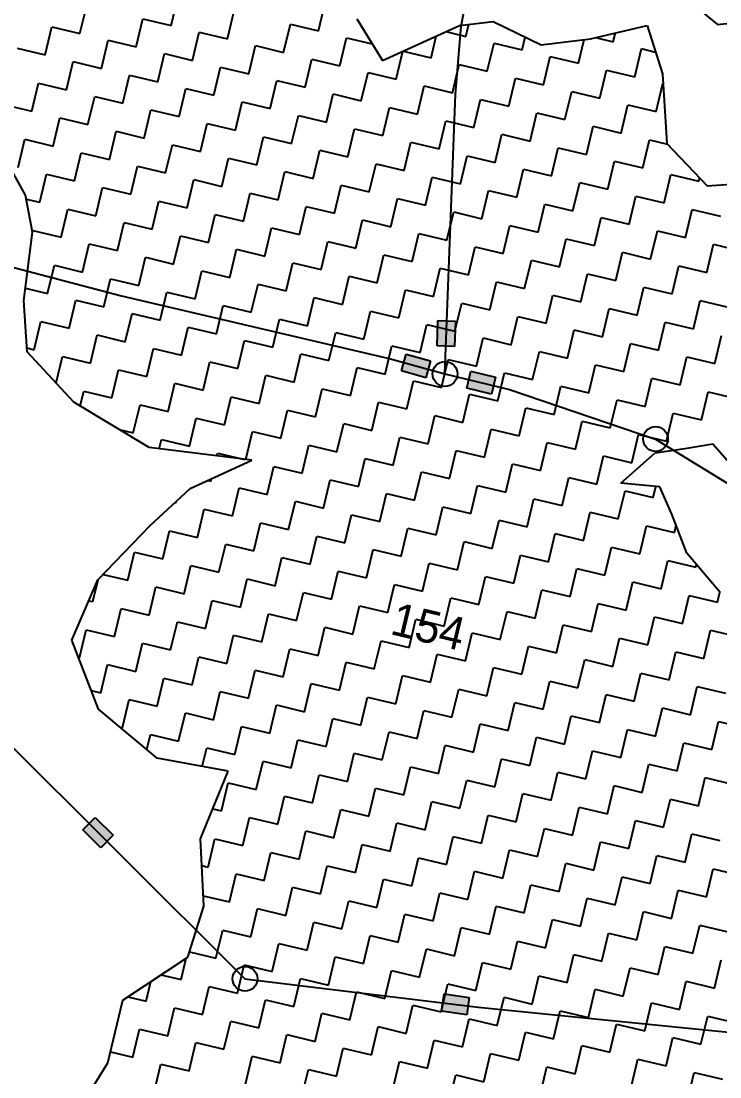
# Model space of a CAD drawing. Header units: metres. Extents: x 318142 to 321969, y 1858939 to 1863690.
# Drawn here: x 318807 to 319203, y 1860778 to 1861377 of the extents above; entities that cross this region are included whole.
import ezdxf

# ---------------------------------------------------------------- set-up
doc = ezdxf.new("R2010")
doc.units = ezdxf.units.M
for name, color, linetype in [('POLY_HATCH', 12, 'Continuous'), ('POLY_PARCEL', 6, 'Continuous'), ('TEXT_PARCEL', 7, 'Continuous')]:
    doc.layers.add(name, color=color, linetype=linetype)
doc.styles.add('TEXT_MAP', font='')
doc.styles.get('TEXT_MAP').set_extended_font_data('Kruti Dev 050')

msp = doc.modelspace()

# ---------------------------------------------------------------- hatches: boundary and pattern name
for points in [[(319042.96, 1861192.91), (319052.91, 1861192.59), (319053.37, 1861206.96), (319043.42, 1861207.28)], [(319036.59, 1861174.81), (319039.25, 1861184.4), (319025.4, 1861188.25), (319022.73, 1861178.66)], [(319062.11, 1861178.52), (319059.76, 1861168.85), (319073.74, 1861165.46), (319076.09, 1861175.13)], [(318852.28, 1860908.2), (318859.3, 1860915.25), (318849.1, 1860925.4), (318842.08, 1860918.35)], [(319046.99, 1860825.32), (319045.52, 1860815.48), (319059.75, 1860813.35), (319061.22, 1860823.19)]]:
    msp.add_hatch(color=256).paths.add_polyline_path(points)

# ---------------------------------------------------------------- linework, layer by layer
for p, q in [((319042.96, 1861192.91), (319043.42, 1861207.28)), ((319043.42, 1861207.28), (319053.37, 1861206.96)), ((319053.37, 1861206.96), (319052.91, 1861192.59)), ((319052.91, 1861192.59), (319042.96, 1861192.91)), ((319022.73, 1861178.66), (319025.4, 1861188.25)), ((319025.4, 1861188.25), (319039.25, 1861184.4)), ((319039.25, 1861184.4), (319036.59, 1861174.81)), ((319036.59, 1861174.81), (319022.73, 1861178.66)), ((319059.76, 1861168.85), (319062.11, 1861178.52)), ((319062.11, 1861178.52), (319076.09, 1861175.13)), ((319076.09, 1861175.13), (319073.74, 1861165.46)), ((319073.74, 1861165.46), (319059.76, 1861168.85)), ((318842.08, 1860918.35), (318849.1, 1860925.4)), ((318849.1, 1860925.4), (318859.3, 1860915.25)), ((318852.28, 1860908.2), (318842.08, 1860918.35)), ((318859.3, 1860915.25), (318852.28, 1860908.2)), ((319045.52, 1860815.48), (319046.99, 1860825.32)), ((319046.99, 1860825.32), (319061.22, 1860823.19)), ((319061.22, 1860823.19), (319059.75, 1860813.35)), ((319059.75, 1860813.35), (319045.52, 1860815.48))]:
    msp.add_line(p, q)
for centre in [(319047.43, 1861176.96), (319166.88, 1861140.02), (318933.98, 1860833.88)]:
    msp.add_circle(centre, 7.04)
at = {"layer": 'POLY_HATCH', "linetype": 'Continuous'}
for p, q in [((318892.09, 1861374.59), (318895.9, 1861390.55)), ((318840.4, 1861370.06), (318844.22, 1861386.02)), ((318975.7, 1861371.48), (318979.51, 1861387.44)), ((318872.32, 1861362.44), (318876.13, 1861378.4)), ((318876.13, 1861378.4), (318892.09, 1861374.59)), ((318924.01, 1861366.96), (318927.82, 1861382.92)), ((318820.63, 1861357.92), (318824.45, 1861373.88)), ((318824.45, 1861373.88), (318840.4, 1861370.06)), ((318955.93, 1861359.34), (318959.74, 1861375.3)), ((318959.74, 1861375.3), (318975.7, 1861371.48)), ((319059.3, 1861368.38), (319060.94, 1861375.25)), ((318852.55, 1861350.29), (318856.36, 1861366.25)), ((318856.36, 1861366.25), (318872.32, 1861362.44)), ((318904.24, 1861354.82), (318908.05, 1861370.77)), ((318908.05, 1861370.77), (318924.01, 1861366.96)), ((318987.84, 1861351.71), (318991.66, 1861367.67)), ((318991.66, 1861367.67), (319006.14, 1861364.21)), ((319039.53, 1861356.24), (319042.49, 1861368.61)), ((319047.92, 1861371.1), (319059.3, 1861368.38)), ((319091.22, 1861360.76), (319092.95, 1861368)), ((319123.14, 1861353.13), (319126.35, 1861366.6)), ((319132.76, 1861367.71), (319142.91, 1861365.28)), ((319142.91, 1861365.28), (319144.12, 1861370.35)), ((318804.68, 1861361.73), (318820.63, 1861357.92)), ((318936.16, 1861347.19), (318939.97, 1861363.15)), ((318939.97, 1861363.15), (318955.93, 1861359.34)), ((319019.76, 1861344.09), (319023.55, 1861359.95)), ((319023.71, 1861360.02), (319039.53, 1861356.24)), ((319071.45, 1861348.61), (319075.26, 1861364.57)), ((319075.26, 1861364.57), (319091.22, 1861360.76)), ((319155.06, 1861345.51), (319158.87, 1861361.47)), ((319158.87, 1861361.47), (319166.91, 1861359.55)), ((318832.78, 1861338.15), (318836.59, 1861354.11)), ((318836.59, 1861354.11), (318852.55, 1861350.29)), ((318884.47, 1861342.67), (318888.28, 1861358.63)), ((318888.28, 1861358.63), (318904.24, 1861354.82)), ((318968.07, 1861339.57), (318971.89, 1861355.53)), ((318971.89, 1861355.53), (318987.84, 1861351.71)), ((319103.37, 1861340.99), (319107.18, 1861356.95)), ((319107.18, 1861356.95), (319123.14, 1861353.13)), ((318916.39, 1861335.04), (318920.2, 1861351)), ((318920.2, 1861351), (318936.16, 1861347.19)), ((318999.99, 1861331.94), (319003.8, 1861347.9)), ((319003.8, 1861347.9), (319019.76, 1861344.09)), ((319051.68, 1861336.47), (319055.49, 1861352.42)), ((319055.49, 1861352.42), (319071.45, 1861348.61)), ((319135.28, 1861333.36), (319139.1, 1861349.32)), ((319139.1, 1861349.32), (319155.06, 1861345.51)), ((318813.01, 1861326), (318816.82, 1861341.96)), ((318816.82, 1861341.96), (318832.78, 1861338.15)), ((318864.7, 1861330.52), (318868.51, 1861346.48)), ((318868.51, 1861346.48), (318884.47, 1861342.67)), ((318948.3, 1861327.42), (318952.12, 1861343.38)), ((318952.12, 1861343.38), (318968.07, 1861339.57)), ((319083.6, 1861328.84), (319087.41, 1861344.8)), ((319087.41, 1861344.8), (319103.37, 1861340.99)), ((319167.2, 1861325.74), (319171.01, 1861341.7)), ((319171.01, 1861341.7), (319171.17, 1861341.66)), ((318896.62, 1861322.9), (318900.43, 1861338.86)), ((318900.43, 1861338.86), (318916.39, 1861335.04)), ((318980.22, 1861319.8), (318984.03, 1861335.76)), ((318984.03, 1861335.76), (318999.99, 1861331.94)), ((319031.91, 1861324.32), (319035.72, 1861340.28)), ((319035.72, 1861340.28), (319051.68, 1861336.47)), ((319115.51, 1861321.22), (319119.33, 1861337.18)), ((319119.33, 1861337.18), (319135.28, 1861333.36)), ((318797.05, 1861329.81), (318813.01, 1861326)), ((318844.93, 1861318.38), (318848.74, 1861334.33)), ((318848.74, 1861334.33), (318864.7, 1861330.52)), ((318928.53, 1861315.27), (318932.34, 1861331.23)), ((318932.34, 1861331.23), (318948.3, 1861327.42)), ((319063.83, 1861316.69), (319067.64, 1861332.65)), ((319067.64, 1861332.65), (319083.6, 1861328.84)), ((318876.84, 1861310.75), (318880.66, 1861326.71)), ((318880.66, 1861326.71), (318896.62, 1861322.9)), ((319012.14, 1861312.17), (319015.95, 1861328.13)), ((319015.95, 1861328.13), (319031.91, 1861324.32)), ((319095.74, 1861309.07), (319099.56, 1861325.03)), ((319099.56, 1861325.03), (319115.51, 1861321.22)), ((319147.43, 1861313.59), (319151.24, 1861329.55)), ((319151.24, 1861329.55), (319167.2, 1861325.74)), ((318825.16, 1861306.23), (318828.97, 1861322.19)), ((318828.97, 1861322.19), (318844.93, 1861318.38)), ((318908.76, 1861303.13), (318912.57, 1861319.09)), ((318912.57, 1861319.09), (318928.53, 1861315.27)), ((318960.45, 1861307.65), (318964.26, 1861323.61)), ((318964.26, 1861323.61), (318980.22, 1861319.8)), ((319044.06, 1861304.55), (319047.87, 1861320.51)), ((319047.87, 1861320.51), (319063.83, 1861316.69)), ((318857.07, 1861298.61), (318860.89, 1861314.56)), ((318860.89, 1861314.56), (318876.84, 1861310.75)), ((318992.37, 1861300.03), (318996.18, 1861315.98)), ((318996.18, 1861315.98), (319012.14, 1861312.17)), ((319075.97, 1861296.92), (319079.78, 1861312.88)), ((319079.78, 1861312.88), (319095.74, 1861309.07)), ((319127.66, 1861301.45), (319131.47, 1861317.41)), ((319131.47, 1861317.41), (319147.43, 1861313.59)), ((318805.39, 1861294.08), (318809.2, 1861310.04)), ((318809.2, 1861310.04), (318825.16, 1861306.23)), ((318888.99, 1861290.98), (318892.8, 1861306.94)), ((318892.8, 1861306.94), (318908.76, 1861303.13)), ((318940.68, 1861295.5), (318944.49, 1861311.46)), ((318944.49, 1861311.46), (318960.45, 1861307.65)), ((319024.28, 1861292.4), (319028.1, 1861308.36)), ((319028.1, 1861308.36), (319044.06, 1861304.55)), ((319159.58, 1861293.82), (319163.39, 1861309.78)), ((319163.39, 1861309.78), (319173.59, 1861307.35)), ((318837.3, 1861286.46), (318841.12, 1861302.42)), ((318841.12, 1861302.42), (318857.07, 1861298.61)), ((318972.6, 1861287.88), (318976.41, 1861303.84)), ((318976.41, 1861303.84), (318992.37, 1861300.03)), ((319056.2, 1861284.78), (319060.01, 1861300.74)), ((319060.01, 1861300.74), (319075.97, 1861296.92)), ((319107.89, 1861289.3), (319111.7, 1861305.26)), ((319111.7, 1861305.26), (319127.66, 1861301.45)), ((318869.22, 1861278.83), (318873.03, 1861294.79)), ((318873.03, 1861294.79), (318888.99, 1861290.98)), ((318920.91, 1861283.36), (318924.72, 1861299.32)), ((318924.72, 1861299.32), (318940.68, 1861295.5)), ((319004.51, 1861280.26), (319008.33, 1861296.21)), ((319008.33, 1861296.21), (319024.28, 1861292.4)), ((319139.81, 1861281.68), (319143.62, 1861297.63)), ((319143.62, 1861297.63), (319159.58, 1861293.82)), ((318817.53, 1861274.31), (318821.34, 1861290.27)), ((318821.34, 1861290.27), (318837.3, 1861286.46)), ((318952.83, 1861275.73), (318956.64, 1861291.69)), ((318956.64, 1861291.69), (318972.6, 1861287.88)), ((319036.43, 1861272.63), (319040.24, 1861288.59)), ((319040.24, 1861288.59), (319056.2, 1861284.78)), ((319088.12, 1861277.15), (319091.93, 1861293.11)), ((319091.93, 1861293.11), (319107.89, 1861289.3)), ((319171.72, 1861274.05), (319175.54, 1861290.01)), ((319175.54, 1861290.01), (319191.5, 1861286.2)), ((319191.5, 1861286.2), (319191.95, 1861288.11)), ((318849.45, 1861266.69), (318853.26, 1861282.65)), ((318853.26, 1861282.65), (318869.22, 1861278.83)), ((318901.14, 1861271.21), (318904.95, 1861287.17)), ((318904.95, 1861287.17), (318920.91, 1861283.36)), ((318984.74, 1861268.11), (318988.56, 1861284.07)), ((318988.56, 1861284.07), (319004.51, 1861280.26)), ((319120.04, 1861269.53), (319123.85, 1861285.49)), ((319123.85, 1861285.49), (319139.81, 1861281.68)), ((318809.96, 1861276.12), (318817.53, 1861274.31)), ((318933.06, 1861263.59), (318936.87, 1861279.54)), ((318936.87, 1861279.54), (318952.83, 1861275.73)), ((319016.66, 1861260.48), (319020.47, 1861276.44)), ((319020.47, 1861276.44), (319036.43, 1861272.63)), ((319068.35, 1861265.01), (319072.16, 1861280.97)), ((319072.16, 1861280.97), (319088.12, 1861277.15)), ((319151.95, 1861261.9), (319155.77, 1861277.86)), ((319155.77, 1861277.86), (319171.72, 1861274.05)), ((318829.68, 1861254.54), (318833.49, 1861270.5)), ((318833.49, 1861270.5), (318849.45, 1861266.69)), ((318881.37, 1861259.06), (318885.18, 1861275.02)), ((318885.18, 1861275.02), (318901.14, 1861271.21)), ((318964.97, 1861255.96), (318968.78, 1861271.92)), ((318968.78, 1861271.92), (318984.74, 1861268.11)), ((319100.27, 1861257.38), (319104.08, 1861273.34)), ((319104.08, 1861273.34), (319120.04, 1861269.53)), ((319183.87, 1861254.28), (319187.68, 1861270.24)), ((319187.68, 1861270.24), (319203.64, 1861266.43)), ((318913.28, 1861251.44), (318917.1, 1861267.4)), ((318917.1, 1861267.4), (318933.06, 1861263.59)), ((318996.89, 1861248.34), (319000.7, 1861264.3)), ((319000.7, 1861264.3), (319016.66, 1861260.48)), ((319048.58, 1861252.86), (319052.39, 1861268.82)), ((319052.39, 1861268.82), (319068.35, 1861265.01)), ((319132.18, 1861249.76), (319136, 1861265.72)), ((319136, 1861265.72), (319151.95, 1861261.9)), ((318813.39, 1861256.95), (318813.72, 1861258.35)), ((318813.72, 1861258.35), (318829.68, 1861254.54)), ((318861.6, 1861246.92), (318865.41, 1861262.88)), ((318865.41, 1861262.88), (318881.37, 1861259.06)), ((318945.2, 1861243.82), (318949.01, 1861259.77)), ((318949.01, 1861259.77), (318964.97, 1861255.96)), ((319080.5, 1861245.24), (319084.31, 1861261.19)), ((319084.31, 1861261.19), (319100.27, 1861257.38)), ((319164.1, 1861242.13), (319167.91, 1861258.09)), ((319167.91, 1861258.09), (319183.87, 1861254.28)), ((318893.51, 1861239.29), (318897.33, 1861255.25)), ((318897.33, 1861255.25), (318913.28, 1861251.44)), ((318977.12, 1861236.19), (318980.93, 1861252.15)), ((318980.93, 1861252.15), (318996.89, 1861248.34)), ((319028.81, 1861240.71), (319032.62, 1861256.67)), ((319032.62, 1861256.67), (319048.58, 1861252.86)), ((319112.41, 1861237.61), (319116.22, 1861253.57)), ((319116.22, 1861253.57), (319132.18, 1861249.76)), ((318841.83, 1861234.77), (318845.64, 1861250.73)), ((318845.64, 1861250.73), (318861.6, 1861246.92)), ((318925.43, 1861231.67), (318929.24, 1861247.63)), ((318929.24, 1861247.63), (318945.2, 1861243.82)), ((319060.72, 1861233.09), (319064.54, 1861249.05)), ((319064.54, 1861249.05), (319080.5, 1861245.24)), ((319144.33, 1861229.99), (319148.14, 1861245.95)), ((319148.14, 1861245.95), (319164.1, 1861242.13)), ((319196.02, 1861234.51), (319199.83, 1861250.47)), ((319199.83, 1861250.47), (319215.79, 1861246.66)), ((318873.74, 1861227.15), (318877.55, 1861243.11)), ((318877.55, 1861243.11), (318893.51, 1861239.29)), ((318957.35, 1861224.04), (318961.16, 1861240)), ((318961.16, 1861240), (318977.12, 1861236.19)), ((319009.04, 1861228.57), (319012.85, 1861244.53)), ((319012.85, 1861244.53), (319028.81, 1861240.71)), ((319092.64, 1861225.47), (319096.45, 1861241.42)), ((319096.45, 1861241.42), (319112.41, 1861237.61)), ((318822.05, 1861222.62), (318825.87, 1861238.58)), ((318825.87, 1861238.58), (318841.83, 1861234.77)), ((318905.66, 1861219.52), (318909.47, 1861235.48)), ((318909.47, 1861235.48), (318925.43, 1861231.67)), ((319040.95, 1861220.94), (319044.77, 1861236.9)), ((319044.77, 1861236.9), (319060.72, 1861233.09)), ((319124.56, 1861217.84), (319128.37, 1861233.8)), ((319128.37, 1861233.8), (319144.33, 1861229.99)), ((319176.25, 1861222.36), (319180.06, 1861238.32)), ((319180.06, 1861238.32), (319196.02, 1861234.51)), ((318853.97, 1861215), (318857.78, 1861230.96)), ((318857.78, 1861230.96), (318873.74, 1861227.15)), ((318937.58, 1861211.9), (318941.39, 1861227.86)), ((318941.39, 1861227.86), (318957.35, 1861224.04)), ((318989.27, 1861216.42), (318993.08, 1861232.38)), ((318993.08, 1861232.38), (319009.04, 1861228.57)), ((319072.87, 1861213.32), (319076.68, 1861229.28)), ((319076.68, 1861229.28), (319092.64, 1861225.47)), ((318809.49, 1861225.63), (318822.05, 1861222.62)), ((318885.89, 1861207.38), (318889.7, 1861223.33)), ((318889.7, 1861223.33), (318905.66, 1861219.52)), ((319021.18, 1861208.8), (319024.99, 1861224.75)), ((319024.99, 1861224.75), (319040.95, 1861220.94)), ((319156.48, 1861210.22), (319160.29, 1861226.18)), ((319160.29, 1861226.18), (319176.25, 1861222.36)), ((318834.2, 1861202.85), (318838.01, 1861218.81)), ((318838.01, 1861218.81), (318853.97, 1861215)), ((318969.49, 1861204.27), (318973.31, 1861220.23)), ((318973.31, 1861220.23), (318989.27, 1861216.42)), ((319053.1, 1861201.17), (319056.91, 1861217.13)), ((319056.91, 1861217.13), (319072.87, 1861213.32)), ((319104.79, 1861205.69), (319108.6, 1861221.65)), ((319108.6, 1861221.65), (319124.56, 1861217.84)), ((319188.39, 1861202.59), (319192.21, 1861218.55)), ((319192.21, 1861218.55), (319208.16, 1861214.74)), ((318866.12, 1861195.23), (318869.93, 1861211.19)), ((318869.93, 1861211.19), (318885.89, 1861207.38)), ((318917.81, 1861199.75), (318921.62, 1861215.71)), ((318921.62, 1861215.71), (318937.58, 1861211.9)), ((319001.41, 1861196.65), (319005.22, 1861212.61)), ((319005.22, 1861212.61), (319021.18, 1861208.8)), ((319136.71, 1861198.07), (319140.52, 1861214.03)), ((319140.52, 1861214.03), (319156.48, 1861210.22)), ((318814.43, 1861190.71), (318818.24, 1861206.67)), ((318818.24, 1861206.67), (318834.2, 1861202.85)), ((318949.72, 1861192.13), (318953.54, 1861208.09)), ((318953.54, 1861208.09), (318969.49, 1861204.27)), ((319033.33, 1861189.03), (319037.14, 1861204.98)), ((319037.14, 1861204.98), (319053.1, 1861201.17)), ((319085.02, 1861193.55), (319088.83, 1861209.51)), ((319088.83, 1861209.51), (319104.79, 1861205.69)), ((319168.62, 1861190.45), (319172.43, 1861206.4)), ((319172.43, 1861206.4), (319188.39, 1861202.59)), ((318846.35, 1861183.08), (318850.16, 1861199.04)), ((318850.16, 1861199.04), (318866.12, 1861195.23)), ((318898.04, 1861187.6), (318901.85, 1861203.56)), ((318901.85, 1861203.56), (318917.81, 1861199.75)), ((318981.64, 1861184.5), (318985.45, 1861200.46)), ((318985.45, 1861200.46), (319001.41, 1861196.65)), ((319116.93, 1861185.92), (319120.75, 1861201.88)), ((319120.75, 1861201.88), (319136.71, 1861198.07)), ((319200.54, 1861182.82), (319204.35, 1861198.78)), ((318929.95, 1861179.98), (318933.77, 1861195.94)), ((318933.77, 1861195.94), (318949.72, 1861192.13)), ((319013.56, 1861176.88), (319017.37, 1861192.84)), ((319017.37, 1861192.84), (319033.33, 1861189.03)), ((319065.25, 1861181.4), (319069.06, 1861197.36)), ((319069.06, 1861197.36), (319085.02, 1861193.55)), ((319148.85, 1861178.3), (319152.66, 1861194.26)), ((319152.66, 1861194.26), (319168.62, 1861190.45)), ((318810.36, 1861191.68), (318814.43, 1861190.71)), ((318826.8, 1861171.86), (318830.39, 1861186.89)), ((318830.39, 1861186.89), (318846.35, 1861183.08)), ((318878.27, 1861175.46), (318882.08, 1861191.42)), ((318882.08, 1861191.42), (318898.04, 1861187.6)), ((318961.87, 1861172.36), (318965.68, 1861188.32)), ((318965.68, 1861188.32), (318981.64, 1861184.5)), ((319097.16, 1861173.78), (319100.98, 1861189.74)), ((319100.98, 1861189.74), (319116.93, 1861185.92)), ((319180.77, 1861170.68), (319184.58, 1861186.63)), ((319184.58, 1861186.63), (319200.54, 1861182.82)), ((318910.18, 1861167.83), (318913.99, 1861183.79)), ((318913.99, 1861183.79), (318929.95, 1861179.98)), ((318993.79, 1861164.73), (318997.6, 1861180.69)), ((318997.6, 1861180.69), (319013.56, 1861176.88)), ((319045.48, 1861169.25), (319049.29, 1861185.21)), ((319049.29, 1861185.21), (319065.25, 1861181.4)), ((319129.08, 1861166.15), (319132.89, 1861182.11)), ((319132.89, 1861182.11), (319148.85, 1861178.3)), ((318858.49, 1861163.31), (318862.31, 1861179.27)), ((318862.31, 1861179.27), (318878.27, 1861175.46)), ((318942.1, 1861160.21), (318945.91, 1861176.17)), ((318945.91, 1861176.17), (318961.87, 1861172.36)), ((319077.39, 1861161.63), (319081.21, 1861177.59)), ((319081.21, 1861177.59), (319097.16, 1861173.78)), ((319161, 1861158.53), (319164.81, 1861174.49)), ((319164.81, 1861174.49), (319180.77, 1861170.68)), ((318890.41, 1861155.69), (318894.22, 1861171.65)), ((318894.22, 1861171.65), (318910.18, 1861167.83)), ((318974.02, 1861152.59), (318977.83, 1861168.54)), ((318977.83, 1861168.54), (318993.79, 1861164.73)), ((319025.71, 1861157.11), (319029.52, 1861173.07)), ((319029.52, 1861173.07), (319045.48, 1861169.25)), ((319109.31, 1861154.01), (319113.12, 1861169.97)), ((319113.12, 1861169.97), (319129.08, 1861166.15)), ((318840.54, 1861158.76), (318842.54, 1861167.12)), ((318842.54, 1861167.12), (318858.49, 1861163.31)), ((318922.33, 1861148.06), (318926.14, 1861164.02)), ((318926.14, 1861164.02), (318942.1, 1861160.21)), ((319057.62, 1861149.48), (319061.43, 1861165.44)), ((319061.43, 1861165.44), (319077.39, 1861161.63)), ((319141.23, 1861146.38), (319145.04, 1861162.34)), ((319145.04, 1861162.34), (319161, 1861158.53)), ((319192.92, 1861150.9), (319196.73, 1861166.86)), ((319196.73, 1861166.86), (319212.69, 1861163.05)), ((318870.64, 1861143.54), (318874.45, 1861159.5)), ((318874.45, 1861159.5), (318890.41, 1861155.69)), ((318954.25, 1861140.44), (318958.06, 1861156.4)), ((318958.06, 1861156.4), (318974.02, 1861152.59)), ((319005.93, 1861144.96), (319009.75, 1861160.92)), ((319009.75, 1861160.92), (319025.71, 1861157.11)), ((319089.54, 1861141.86), (319093.35, 1861157.82)), ((319093.35, 1861157.82), (319109.31, 1861154.01)), ((318902.56, 1861135.92), (318906.37, 1861151.88)), ((318906.37, 1861151.88), (318922.33, 1861148.06)), ((319037.85, 1861137.34), (319041.66, 1861153.3)), ((319041.66, 1861153.3), (319057.62, 1861149.48)), ((319121.46, 1861134.24), (319125.27, 1861150.19)), ((319125.27, 1861150.19), (319141.23, 1861146.38)), ((319173.15, 1861138.76), (319176.96, 1861154.72)), ((319176.96, 1861154.72), (319192.92, 1861150.9)), ((318862.6, 1861145.46), (318870.64, 1861143.54)), ((318934.49, 1861128.37), (318938.29, 1861144.25)), ((318938.29, 1861144.25), (318954.25, 1861140.44)), ((318986.16, 1861132.82), (318989.98, 1861148.77)), ((318989.98, 1861148.77), (319005.93, 1861144.96)), ((319069.77, 1861129.71), (319073.58, 1861145.67)), ((319073.58, 1861145.67), (319089.54, 1861141.86)), ((318885.35, 1861134.49), (318886.6, 1861139.73)), ((318886.6, 1861139.73), (318902.56, 1861135.92)), ((319018.08, 1861125.19), (319021.89, 1861141.15)), ((319021.89, 1861141.15), (319037.85, 1861137.34)), ((319101.69, 1861122.09), (319105.5, 1861138.05)), ((319105.5, 1861138.05), (319121.46, 1861134.24)), ((319153.37, 1861126.61), (319157.19, 1861142.57)), ((319157.19, 1861142.57), (319173.15, 1861138.76)), ((318918.11, 1861130.41), (318918.52, 1861132.1)), ((318918.52, 1861132.1), (318933.8, 1861128.45)), ((318966.39, 1861120.67), (318970.21, 1861136.63)), ((318970.21, 1861136.63), (318986.16, 1861132.82)), ((319050, 1861117.57), (319053.81, 1861133.53)), ((319053.81, 1861133.53), (319069.77, 1861129.71)), ((318998.31, 1861113.04), (319002.12, 1861129)), ((319002.12, 1861129), (319018.08, 1861125.19)), ((319133.6, 1861114.46), (319137.42, 1861130.42)), ((319137.42, 1861130.42), (319153.37, 1861126.61)), ((318946.62, 1861108.52), (318950.43, 1861124.48)), ((318950.43, 1861124.48), (318966.39, 1861120.67)), ((319030.23, 1861105.42), (319034.04, 1861121.38)), ((319034.04, 1861121.38), (319050, 1861117.57)), ((319081.92, 1861109.94), (319085.73, 1861125.9)), ((319085.73, 1861125.9), (319101.69, 1861122.09)), ((318913, 1861116.55), (318914.7, 1861116.15)), ((318914.7, 1861116.15), (318915.02, 1861117.48)), ((318978.54, 1861100.9), (318982.35, 1861116.86)), ((318982.35, 1861116.86), (318998.31, 1861113.04)), ((319113.83, 1861102.32), (319117.65, 1861118.28)), ((319117.65, 1861118.28), (319133.6, 1861114.46)), ((318926.85, 1861096.38), (318930.66, 1861112.33)), ((318930.66, 1861112.33), (318946.62, 1861108.52)), ((319010.46, 1861093.27), (319014.27, 1861109.23)), ((319014.27, 1861109.23), (319030.23, 1861105.42)), ((319062.14, 1861097.8), (319065.96, 1861113.75)), ((319065.96, 1861113.75), (319081.92, 1861109.94)), ((319145.75, 1861094.69), (319149.56, 1861110.65)), ((319149.56, 1861110.65), (319165.52, 1861106.84)), ((319165.52, 1861106.84), (319167.01, 1861113.09)), ((318894.5, 1861104.1), (318894.93, 1861104)), ((318894.93, 1861104), (318895.09, 1861104.66)), ((318958.77, 1861088.75), (318962.58, 1861104.71)), ((318962.58, 1861104.71), (318978.54, 1861100.9)), ((319094.06, 1861090.17), (319097.87, 1861106.13)), ((319097.87, 1861106.13), (319113.83, 1861102.32)), ((318907.08, 1861084.23), (318910.89, 1861100.19)), ((318910.89, 1861100.19), (318926.85, 1861096.38)), ((318990.69, 1861081.13), (318994.5, 1861097.09)), ((318994.5, 1861097.09), (319010.46, 1861093.27)), ((319042.37, 1861085.65), (319046.19, 1861101.61)), ((319046.19, 1861101.61), (319062.14, 1861097.8)), ((319125.98, 1861082.55), (319129.79, 1861098.51)), ((319129.79, 1861098.51), (319145.75, 1861094.69)), ((318939, 1861076.6), (318942.81, 1861092.56)), ((318942.81, 1861092.56), (318958.77, 1861088.75)), ((319074.29, 1861078.03), (319078.1, 1861093.98)), ((319078.1, 1861093.98), (319094.06, 1861090.17)), ((319157.9, 1861074.92), (319161.71, 1861090.88)), ((319161.71, 1861090.88), (319177.67, 1861087.07)), ((319177.67, 1861087.07), (319178.63, 1861091.1)), ((318887.31, 1861072.08), (318891.12, 1861088.04)), ((318891.12, 1861088.04), (318907.08, 1861084.23)), ((318970.92, 1861068.98), (318974.73, 1861084.94)), ((318974.73, 1861084.94), (318990.69, 1861081.13)), ((319022.6, 1861073.5), (319026.42, 1861089.46)), ((319026.42, 1861089.46), (319042.37, 1861085.65)), ((319106.21, 1861070.4), (319110.02, 1861086.36)), ((319110.02, 1861086.36), (319125.98, 1861082.55)), ((318919.23, 1861064.46), (318923.04, 1861080.42)), ((318923.04, 1861080.42), (318939, 1861076.6)), ((319054.52, 1861065.88), (319058.33, 1861081.84)), ((319058.33, 1861081.84), (319074.29, 1861078.03)), ((319138.13, 1861062.78), (319141.94, 1861078.74)), ((319141.94, 1861078.74), (319157.9, 1861074.92)), ((318867.54, 1861059.94), (318871.35, 1861075.89)), ((318871.35, 1861075.89), (318887.31, 1861072.08)), ((318951.14, 1861056.83), (318954.96, 1861072.79)), ((318954.96, 1861072.79), (318970.92, 1861068.98)), ((319002.83, 1861061.36), (319006.64, 1861077.31)), ((319006.64, 1861077.31), (319022.6, 1861073.5)), ((319086.44, 1861058.25), (319090.25, 1861074.21)), ((319090.25, 1861074.21), (319106.21, 1861070.4)), ((318899.46, 1861052.31), (318903.27, 1861068.27)), ((318903.27, 1861068.27), (318919.23, 1861064.46)), ((319034.75, 1861053.73), (319038.56, 1861069.69)), ((319038.56, 1861069.69), (319054.52, 1861065.88)), ((319118.36, 1861050.63), (319122.17, 1861066.59)), ((319122.17, 1861066.59), (319138.13, 1861062.78)), ((319170.04, 1861055.15), (319173.86, 1861071.11)), ((319173.86, 1861071.11), (319189.81, 1861067.3)), ((319189.81, 1861067.3), (319190.16, 1861068.77)), ((318847.77, 1861047.79), (318850.75, 1861060.26)), ((318853.63, 1861063.26), (318867.54, 1861059.94)), ((318931.37, 1861044.69), (318935.19, 1861060.65)), ((318935.19, 1861060.65), (318951.14, 1861056.83)), ((318983.06, 1861049.21), (318986.87, 1861065.17)), ((318986.87, 1861065.17), (319002.83, 1861061.36)), ((319066.67, 1861046.11), (319070.48, 1861062.07)), ((319070.48, 1861062.07), (319086.44, 1861058.25)), ((318879.69, 1861040.16), (318883.5, 1861056.12)), ((318883.5, 1861056.12), (318899.46, 1861052.31)), ((319014.98, 1861041.59), (319018.79, 1861057.54)), ((319018.79, 1861057.54), (319034.75, 1861053.73)), ((319098.58, 1861038.48), (319102.4, 1861054.44)), ((319102.4, 1861054.44), (319118.36, 1861050.63)), ((319150.27, 1861043.01), (319154.08, 1861058.96)), ((319154.08, 1861058.96), (319170.04, 1861055.15)), ((318845.5, 1861048.33), (318847.77, 1861047.79)), ((318911.6, 1861032.54), (318915.42, 1861048.5)), ((318915.42, 1861048.5), (318931.37, 1861044.69)), ((318963.29, 1861037.06), (318967.1, 1861053.02)), ((318967.1, 1861053.02), (318983.06, 1861049.21)), ((319046.9, 1861033.96), (319050.71, 1861049.92)), ((319050.71, 1861049.92), (319066.67, 1861046.11)), ((319182.19, 1861035.38), (319186, 1861051.34)), ((319186, 1861051.34), (319201.96, 1861047.53)), ((319201.96, 1861047.53), (319203.33, 1861053.26)), ((318859.92, 1861028.02), (318863.73, 1861043.98)), ((318863.73, 1861043.98), (318879.69, 1861040.16)), ((318995.21, 1861029.44), (318999.02, 1861045.4)), ((318999.02, 1861045.4), (319014.98, 1861041.59)), ((319078.81, 1861026.34), (319082.63, 1861042.3)), ((319082.63, 1861042.3), (319098.58, 1861038.48)), ((319130.5, 1861030.86), (319134.31, 1861046.82)), ((319134.31, 1861046.82), (319150.27, 1861043.01)), ((318891.83, 1861020.39), (318895.64, 1861036.35)), ((318895.64, 1861036.35), (318911.6, 1861032.54)), ((318943.52, 1861024.92), (318947.33, 1861040.88)), ((318947.33, 1861040.88), (318963.29, 1861037.06)), ((319027.13, 1861021.81), (319030.94, 1861037.77)), ((319030.94, 1861037.77), (319046.9, 1861033.96)), ((319162.42, 1861023.24), (319166.23, 1861039.19)), ((319166.23, 1861039.19), (319182.19, 1861035.38)), ((318840.14, 1861015.87), (318843.96, 1861031.83)), ((318843.96, 1861031.83), (318859.92, 1861028.02)), ((318975.44, 1861017.29), (318979.25, 1861033.25)), ((318979.25, 1861033.25), (318995.21, 1861029.44)), ((319110.73, 1861018.71), (319114.54, 1861034.67)), ((319114.54, 1861034.67), (319130.5, 1861030.86)), ((319194.34, 1861015.61), (319198.15, 1861031.57)), ((319198.15, 1861031.57), (319214.11, 1861027.76)), ((318872.06, 1861008.25), (318875.87, 1861024.21)), ((318875.87, 1861024.21), (318891.83, 1861020.39)), ((318923.75, 1861012.77), (318927.56, 1861028.73)), ((318927.56, 1861028.73), (318943.52, 1861024.92)), ((319007.36, 1861009.67), (319011.17, 1861025.63)), ((319011.17, 1861025.63), (319027.13, 1861021.81)), ((319059.04, 1861014.19), (319062.86, 1861030.15)), ((319062.86, 1861030.15), (319078.81, 1861026.34)), ((319142.65, 1861011.09), (319146.46, 1861027.05)), ((319146.46, 1861027.05), (319162.42, 1861023.24)), ((318955.67, 1861005.15), (318959.48, 1861021.1)), ((318959.48, 1861021.1), (318975.44, 1861017.29)), ((319090.96, 1861006.57), (319094.77, 1861022.53)), ((319094.77, 1861022.53), (319110.73, 1861018.71)), ((319174.57, 1861003.46), (319178.38, 1861019.42)), ((319178.38, 1861019.42), (319194.34, 1861015.61)), ((318839.64, 1861015.99), (318840.14, 1861015.87)), ((318903.98, 1861000.62), (318907.79, 1861016.58)), ((318907.79, 1861016.58), (318923.75, 1861012.77)), ((318987.58, 1860997.52), (318991.4, 1861013.48)), ((318991.4, 1861013.48), (319007.36, 1861009.67)), ((319039.27, 1861002.04), (319043.08, 1861018)), ((319043.08, 1861018), (319059.04, 1861014.19)), ((319122.88, 1860998.94), (319126.69, 1861014.9)), ((319126.69, 1861014.9), (319142.65, 1861011.09)), ((318852.29, 1860996.1), (318856.1, 1861012.06)), ((318856.1, 1861012.06), (318872.06, 1861008.25)), ((318935.9, 1860993), (318939.71, 1861008.96)), ((318939.71, 1861008.96), (318955.67, 1861005.15)), ((319071.19, 1860994.42), (319075, 1861010.38)), ((319075, 1861010.38), (319090.96, 1861006.57)), ((319154.8, 1860991.32), (319158.61, 1861007.28)), ((319158.61, 1861007.28), (319174.57, 1861003.46)), ((318884.21, 1860988.48), (318888.02, 1861004.44)), ((318888.02, 1861004.44), (318903.98, 1861000.62)), ((318967.81, 1860985.38), (318971.63, 1861001.33)), ((318971.63, 1861001.33), (318987.58, 1860997.52)), ((319019.5, 1860989.9), (319023.31, 1861005.86)), ((319023.31, 1861005.86), (319039.27, 1861002.04)), ((319103.11, 1860986.8), (319106.92, 1861002.75)), ((319106.92, 1861002.75), (319122.88, 1860998.94)), ((318846.8, 1860997.41), (318852.29, 1860996.1)), ((318916.13, 1860980.85), (318919.94, 1860996.81)), ((318919.94, 1860996.81), (318935.9, 1860993)), ((319051.42, 1860982.27), (319055.23, 1860998.23)), ((319055.23, 1860998.23), (319071.19, 1860994.42)), ((319135.02, 1860979.17), (319138.84, 1860995.13)), ((319138.84, 1860995.13), (319154.8, 1860991.32)), ((319186.71, 1860983.69), (319190.52, 1860999.65)), ((319190.52, 1860999.65), (319206.48, 1860995.84)), ((318864.44, 1860976.33), (318868.25, 1860992.29)), ((318868.25, 1860992.29), (318884.21, 1860988.48)), ((318948.04, 1860973.23), (318951.85, 1860989.19)), ((318951.85, 1860989.19), (318967.81, 1860985.38)), ((318999.73, 1860977.75), (319003.54, 1860993.71)), ((319003.54, 1860993.71), (319019.5, 1860989.9)), ((319083.34, 1860974.65), (319087.15, 1860990.61)), ((319087.15, 1860990.61), (319103.11, 1860986.8)), ((318896.35, 1860968.71), (318900.17, 1860984.66)), ((318900.17, 1860984.66), (318916.13, 1860980.85)), ((319031.65, 1860970.13), (319035.46, 1860986.09)), ((319035.46, 1860986.09), (319051.42, 1860982.27)), ((319115.25, 1860967.02), (319119.07, 1860982.98)), ((319119.07, 1860982.98), (319135.02, 1860979.17)), ((319166.94, 1860971.55), (319170.75, 1860987.51)), ((319170.75, 1860987.51), (319186.71, 1860983.69)), ((318863.07, 1860976.66), (318864.44, 1860976.33)), ((318928.27, 1860961.08), (318932.08, 1860977.04)), ((318932.08, 1860977.04), (318948.04, 1860973.23)), ((318979.96, 1860965.6), (318983.77, 1860981.56)), ((318983.77, 1860981.56), (318999.73, 1860977.75)), ((319063.57, 1860962.5), (319067.38, 1860978.46)), ((319067.38, 1860978.46), (319083.34, 1860974.65)), ((319198.86, 1860963.92), (319202.67, 1860979.88)), ((319202.67, 1860979.88), (319218.63, 1860976.07)), ((318878.33, 1860963.86), (318880.4, 1860972.52)), ((318880.4, 1860972.52), (318896.35, 1860968.71)), ((319011.88, 1860957.98), (319015.69, 1860973.94)), ((319015.69, 1860973.94), (319031.65, 1860970.13)), ((319095.48, 1860954.88), (319099.29, 1860970.84)), ((319099.29, 1860970.84), (319115.25, 1860967.02)), ((319147.17, 1860959.4), (319150.98, 1860975.36)), ((319150.98, 1860975.36), (319166.94, 1860971.55)), ((318909.78, 1860954.28), (318912.31, 1860964.89)), ((318912.31, 1860964.89), (318928.27, 1860961.08)), ((318960.19, 1860953.46), (318964, 1860969.42)), ((318964, 1860969.42), (318979.96, 1860965.6)), ((319043.79, 1860950.36), (319047.61, 1860966.31)), ((319047.61, 1860966.31), (319063.57, 1860962.5)), ((319179.09, 1860951.78), (319182.9, 1860967.74)), ((319182.9, 1860967.74), (319198.86, 1860963.92)), ((318992.11, 1860945.83), (318995.92, 1860961.79)), ((318995.92, 1860961.79), (319011.88, 1860957.98)), ((319075.71, 1860942.73), (319079.52, 1860958.69)), ((319079.52, 1860958.69), (319095.48, 1860954.88)), ((319127.4, 1860947.25), (319131.21, 1860963.21)), ((319131.21, 1860963.21), (319147.17, 1860959.4)), ((318940.42, 1860941.31), (318944.23, 1860957.27)), ((318944.23, 1860957.27), (318960.19, 1860953.46)), ((319024.02, 1860938.21), (319027.84, 1860954.17)), ((319027.84, 1860954.17), (319043.79, 1860950.36)), ((319159.32, 1860939.63), (319163.13, 1860955.59)), ((319163.13, 1860955.59), (319179.09, 1860951.78)), ((318972.34, 1860933.69), (318976.15, 1860949.65)), ((318976.15, 1860949.65), (318992.11, 1860945.83)), ((319055.94, 1860930.59), (319059.75, 1860946.54)), ((319059.75, 1860946.54), (319075.71, 1860942.73)), ((319107.63, 1860935.11), (319111.44, 1860951.07)), ((319111.44, 1860951.07), (319127.4, 1860947.25)), ((319191.23, 1860932.01), (319195.05, 1860947.96)), ((319195.05, 1860947.96), (319211.01, 1860944.15)), ((318920.65, 1860929.16), (318924.46, 1860945.12)), ((318924.46, 1860945.12), (318940.42, 1860941.31)), ((319004.25, 1860926.06), (319008.07, 1860942.02)), ((319008.07, 1860942.02), (319024.02, 1860938.21)), ((319139.55, 1860927.48), (319143.36, 1860943.44)), ((319143.36, 1860943.44), (319159.32, 1860939.63)), ((318952.57, 1860921.54), (318956.38, 1860937.5)), ((318956.38, 1860937.5), (318972.34, 1860933.69)), ((319036.17, 1860918.44), (319039.98, 1860934.4)), ((319039.98, 1860934.4), (319055.94, 1860930.59)), ((319087.86, 1860922.96), (319091.67, 1860938.92)), ((319091.67, 1860938.92), (319107.63, 1860935.11)), ((319171.46, 1860919.86), (319175.28, 1860935.82)), ((319175.28, 1860935.82), (319191.23, 1860932.01)), ((318915.74, 1860930.34), (318920.65, 1860929.16)), ((318984.48, 1860913.92), (318988.29, 1860929.87)), ((318988.29, 1860929.87), (319004.25, 1860926.06)), ((319119.78, 1860915.34), (319123.59, 1860931.3)), ((319123.59, 1860931.3), (319139.55, 1860927.48)), ((318932.79, 1860909.39), (318936.61, 1860925.35)), ((318936.61, 1860925.35), (318952.57, 1860921.54)), ((319068.09, 1860910.81), (319071.9, 1860926.77)), ((319071.9, 1860926.77), (319087.86, 1860922.96)), ((319151.69, 1860907.71), (319155.51, 1860923.67)), ((319155.51, 1860923.67), (319171.46, 1860919.86)), ((318964.71, 1860901.77), (318968.52, 1860917.73)), ((318968.52, 1860917.73), (318984.48, 1860913.92)), ((319016.4, 1860906.29), (319020.21, 1860922.25)), ((319020.21, 1860922.25), (319036.17, 1860918.44)), ((319100.01, 1860903.19), (319103.82, 1860919.15)), ((319103.82, 1860919.15), (319119.78, 1860915.34)), ((318913.02, 1860897.25), (318916.84, 1860913.21)), ((318916.84, 1860913.21), (318932.79, 1860909.39)), ((319048.32, 1860898.67), (319052.13, 1860914.63)), ((319052.13, 1860914.63), (319068.09, 1860910.81)), ((319131.92, 1860895.57), (319135.73, 1860911.52)), ((319135.73, 1860911.52), (319151.69, 1860907.71)), ((319183.61, 1860900.09), (319187.42, 1860916.05)), ((319187.42, 1860916.05), (319203.38, 1860912.24)), ((318944.94, 1860889.62), (318948.75, 1860905.58)), ((318948.75, 1860905.58), (318964.71, 1860901.77)), ((318996.63, 1860894.15), (319000.44, 1860910.1)), ((319000.44, 1860910.1), (319016.4, 1860906.29)), ((319080.23, 1860891.04), (319084.05, 1860907)), ((319084.05, 1860907), (319100.01, 1860903.19)), ((319028.55, 1860886.52), (319032.36, 1860902.48)), ((319032.36, 1860902.48), (319048.32, 1860898.67)), ((319112.15, 1860883.42), (319115.96, 1860899.38)), ((319115.96, 1860899.38), (319131.92, 1860895.57)), ((319163.84, 1860887.94), (319167.65, 1860903.9)), ((319167.65, 1860903.9), (319183.61, 1860900.09)), ((318909.47, 1860898.1), (318913.02, 1860897.25)), ((318925.17, 1860877.48), (318928.98, 1860893.44)), ((318928.98, 1860893.44), (318944.94, 1860889.62)), ((318976.86, 1860882), (318980.67, 1860897.96)), ((318980.67, 1860897.96), (318996.63, 1860894.15)), ((319060.46, 1860878.9), (319064.28, 1860894.86)), ((319064.28, 1860894.86), (319080.23, 1860891.04)), ((319195.76, 1860880.32), (319199.57, 1860896.28)), ((319199.57, 1860896.28), (319215.53, 1860892.46)), ((319008.78, 1860874.37), (319012.59, 1860890.33)), ((319012.59, 1860890.33), (319028.55, 1860886.52)), ((319092.38, 1860871.27), (319096.19, 1860887.23)), ((319096.19, 1860887.23), (319112.15, 1860883.42)), ((319144.07, 1860875.8), (319147.88, 1860891.75)), ((319147.88, 1860891.75), (319163.84, 1860887.94)), ((318910.35, 1860881.02), (318925.17, 1860877.48)), ((318957.09, 1860869.85), (318960.9, 1860885.81)), ((318960.9, 1860885.81), (318976.86, 1860882)), ((319040.69, 1860866.75), (319044.51, 1860882.71)), ((319044.51, 1860882.71), (319060.46, 1860878.9)), ((319175.99, 1860868.17), (319179.8, 1860884.13)), ((319179.8, 1860884.13), (319195.76, 1860880.32)), ((318989, 1860862.23), (318992.82, 1860878.19)), ((318992.82, 1860878.19), (319008.78, 1860874.37)), ((319072.61, 1860859.13), (319076.42, 1860875.09)), ((319076.42, 1860875.09), (319092.38, 1860871.27)), ((319124.3, 1860863.65), (319128.11, 1860879.61)), ((319128.11, 1860879.61), (319144.07, 1860875.8)), ((318937.32, 1860857.71), (318941.13, 1860873.66)), ((318941.13, 1860873.66), (318957.09, 1860869.85)), ((319020.92, 1860854.6), (319024.73, 1860870.56)), ((319024.73, 1860870.56), (319040.69, 1860866.75)), ((319156.22, 1860856.02), (319160.03, 1860871.98)), ((319160.03, 1860871.98), (319175.99, 1860868.17)), ((318969.23, 1860850.08), (318973.05, 1860866.04)), ((318973.05, 1860866.04), (318989, 1860862.23)), ((319052.84, 1860846.98), (319056.65, 1860862.94)), ((319056.65, 1860862.94), (319072.61, 1860859.13)), ((319104.53, 1860851.5), (319108.34, 1860867.46)), ((319108.34, 1860867.46), (319124.3, 1860863.65)), ((319188.13, 1860848.4), (319191.95, 1860864.36)), ((319191.95, 1860864.36), (319207.9, 1860860.55)), ((318917.55, 1860845.56), (318921.36, 1860861.52)), ((318921.36, 1860861.52), (318937.32, 1860857.71)), ((319001.15, 1860842.46), (319004.96, 1860858.42)), ((319004.96, 1860858.42), (319020.92, 1860854.6)), ((319136.44, 1860843.88), (319140.26, 1860859.84)), ((319140.26, 1860859.84), (319156.22, 1860856.02)), ((318949.46, 1860837.94), (318953.28, 1860853.89)), ((318953.28, 1860853.89), (318969.23, 1860850.08)), ((319033.07, 1860834.83), (319036.88, 1860850.79)), ((319036.88, 1860850.79), (319052.84, 1860846.98)), ((319084.76, 1860839.36), (319088.57, 1860855.31)), ((319088.57, 1860855.31), (319104.53, 1860851.5)), ((319168.36, 1860836.25), (319172.17, 1860852.21)), ((319172.17, 1860852.21), (319188.13, 1860848.4)), ((318897.78, 1860833.41), (318900.7, 1860845.65)), ((318902.48, 1860849.16), (318917.55, 1860845.56)), ((318981.38, 1860830.31), (318985.19, 1860846.27)), ((318985.19, 1860846.27), (319001.15, 1860842.46)), ((319116.67, 1860831.73), (319120.49, 1860847.69)), ((319120.49, 1860847.69), (319136.44, 1860843.88)), ((319200.28, 1860828.63), (319204.09, 1860844.59)), ((318929.69, 1860825.79), (318933.5, 1860841.75)), ((318933.5, 1860841.75), (318949.46, 1860837.94)), ((319013.3, 1860822.69), (319017.11, 1860838.65)), ((319017.11, 1860838.65), (319033.07, 1860834.83)), ((319064.99, 1860827.21), (319068.8, 1860843.17)), ((319068.8, 1860843.17), (319084.76, 1860839.36)), ((319148.59, 1860824.11), (319152.4, 1860840.07)), ((319152.4, 1860840.07), (319168.36, 1860836.25)), ((318886.35, 1860836.14), (318897.78, 1860833.41)), ((318961.61, 1860818.16), (318965.42, 1860834.12)), ((318965.42, 1860834.12), (318981.38, 1860830.31)), ((319096.9, 1860819.58), (319100.72, 1860835.54)), ((319100.72, 1860835.54), (319116.67, 1860831.73)), ((318878, 1860821.27), (318880.66, 1860832.37)), ((318909.92, 1860813.64), (318913.73, 1860829.6)), ((318913.73, 1860829.6), (318929.69, 1860825.79)), ((319045.22, 1860815.06), (319049.03, 1860831.02)), ((319049.03, 1860831.02), (319064.99, 1860827.21)), ((319128.82, 1860811.96), (319132.63, 1860827.92)), ((319132.63, 1860827.92), (319148.59, 1860824.11)), ((319180.51, 1860816.48), (319184.32, 1860832.44)), ((319184.32, 1860832.44), (319200.28, 1860828.63)), ((318867.63, 1860823.74), (318878, 1860821.27)), ((318941.84, 1860806.02), (318945.65, 1860821.98)), ((318945.65, 1860821.98), (318961.61, 1860818.16)), ((318993.53, 1860810.54), (318997.34, 1860826.5)), ((318997.34, 1860826.5), (319013.3, 1860822.69)), ((319077.13, 1860807.44), (319080.94, 1860823.4)), ((319080.94, 1860823.4), (319096.9, 1860819.58)), ((318890.15, 1860801.5), (318893.96, 1860817.45)), ((318893.96, 1860817.45), (318909.92, 1860813.64)), ((319025.44, 1860802.92), (319029.26, 1860818.87)), ((319029.26, 1860818.87), (319045.22, 1860815.06)), ((319109.05, 1860799.81), (319112.86, 1860815.77)), ((319112.86, 1860815.77), (319128.82, 1860811.96)), ((319160.74, 1860804.34), (319164.55, 1860820.3)), ((319164.55, 1860820.3), (319180.51, 1860816.48)), ((318922.07, 1860793.87), (318925.88, 1860809.83)), ((318925.88, 1860809.83), (318941.84, 1860806.02)), ((318973.76, 1860798.39), (318977.57, 1860814.35)), ((318977.57, 1860814.35), (318993.53, 1860810.54)), ((319057.36, 1860795.29), (319061.17, 1860811.25)), ((319061.17, 1860811.25), (319077.13, 1860807.44)), ((319192.66, 1860796.71), (319196.47, 1860812.67)), ((319196.47, 1860812.67), (319212.43, 1860808.86)), ((318870.38, 1860789.35), (318874.19, 1860805.31)), ((318874.19, 1860805.31), (318890.15, 1860801.5)), ((319005.67, 1860790.77), (319009.49, 1860806.73)), ((319009.49, 1860806.73), (319025.44, 1860802.92)), ((319089.28, 1860787.67), (319093.09, 1860803.63)), ((319093.09, 1860803.63), (319109.05, 1860799.81)), ((319140.97, 1860792.19), (319144.78, 1860808.15)), ((319144.78, 1860808.15), (319160.74, 1860804.34)), ((318902.3, 1860781.72), (318906.11, 1860797.68)), ((318906.11, 1860797.68), (318922.07, 1860793.87)), ((318953.99, 1860786.25), (318957.8, 1860802.21)), ((318957.8, 1860802.21), (318973.76, 1860798.39)), ((319037.59, 1860783.15), (319041.4, 1860799.1)), ((319041.4, 1860799.1), (319057.36, 1860795.29)), ((319172.88, 1860784.57), (319176.7, 1860800.52)), ((319176.7, 1860800.52), (319192.66, 1860796.71)), ((318857.64, 1860792.39), (318870.38, 1860789.35)), ((318985.9, 1860778.62), (318989.72, 1860794.58)), ((318989.72, 1860794.58), (319005.67, 1860790.77)), ((319069.51, 1860775.52), (319073.32, 1860791.48)), ((319073.32, 1860791.48), (319089.28, 1860787.67)), ((319121.2, 1860780.04), (319125.01, 1860796)), ((319125.01, 1860796), (319140.97, 1860792.19)), ((318882.53, 1860769.58), (318886.34, 1860785.54)), ((318886.34, 1860785.54), (318902.3, 1860781.72)), ((318934.22, 1860774.1), (318938.03, 1860790.06)), ((318938.03, 1860790.06), (318953.99, 1860786.25)), ((319017.82, 1860771), (319021.63, 1860786.96)), ((319021.63, 1860786.96), (319037.59, 1860783.15)), ((319153.11, 1860772.42), (319156.93, 1860788.38)), ((319156.93, 1860788.38), (319172.88, 1860784.57)), ((318966.13, 1860766.48), (318969.94, 1860782.43)), ((318969.94, 1860782.43), (318985.9, 1860778.62)), ((319049.74, 1860763.37), (319053.55, 1860779.33)), ((319053.55, 1860779.33), (319069.51, 1860775.52)), ((319101.43, 1860767.9), (319105.24, 1860783.86)), ((319105.24, 1860783.86), (319121.2, 1860780.04)), ((319185.03, 1860764.79), (319188.84, 1860780.75)), ((319188.84, 1860780.75), (319204.8, 1860776.94))]:
    msp.add_line(p, q, dxfattribs=at)
at = {"layer": 'POLY_HATCH'}
for p, q in [((318997.4, 1861378.43), (319012.01, 1861354.66)), ((319012.01, 1861354.66), (319055.67, 1861374.65)), ((319055.67, 1861374.65), (319074.79, 1861376.84)), ((319074.79, 1861376.84), (319102.06, 1861363.57)), ((319129.94, 1861367.05), (319162.16, 1861374.56)), ((319162.16, 1861374.56), (319170.83, 1861347.14)), ((319102.06, 1861363.57), (319129.94, 1861367.05)), ((319170.83, 1861347.14), (319173.25, 1861307.7)), ((318809.56, 1861278.3), (318792.49, 1861308.98)), ((319173.25, 1861307.7), (319196.24, 1861283.62)), ((319196.24, 1861283.62), (319234.1, 1861286.41)), ((318813.44, 1861257.42), (318809.56, 1861278.3)), ((318808.62, 1861218.67), (318813.44, 1861257.42)), ((318810.5, 1861189.4), (318808.62, 1861218.67)), ((318836.97, 1861160.91), (318810.5, 1861189.4)), ((318879.63, 1861135.2), (318836.97, 1861160.91)), ((318937.79, 1861127.96), (318879.63, 1861135.2)), ((319147.19, 1861114.94), (319166.67, 1861132.12)), ((319166.67, 1861132.12), (319183.44, 1861134.58)), ((319183.44, 1861134.58), (319199.45, 1861137.22)), ((319199.45, 1861137.22), (319212.79, 1861121.91)), ((318902.9, 1861111.91), (318937.79, 1861127.96)), ((319169.36, 1861112.88), (319147.19, 1861114.94)), ((318880.11, 1861090.75), (318902.9, 1861111.91)), ((319176.2, 1861097.49), (319169.36, 1861112.88)), ((319184.65, 1861075.26), (319176.2, 1861097.49)), ((318850.6, 1861060.11), (318880.11, 1861090.75)), ((319203.6, 1861052.94), (319184.65, 1861075.26)), ((318835.79, 1861025.96), (318850.6, 1861060.11)), ((318850.86, 1860986.89), (318835.79, 1861025.96)), ((318884.12, 1860959), (318850.86, 1860986.89)), ((318924.5, 1860951.57), (318884.12, 1860959)), ((318908.68, 1860913.23), (318924.5, 1860951.57)), ((318910.66, 1860875.07), (318908.68, 1860913.23)), ((318901.55, 1860846.21), (318910.66, 1860875.07)), ((318864.65, 1860821.77), (318901.55, 1860846.21)), ((318856.14, 1860786.12), (318864.65, 1860821.77)), ((318841.73, 1860762.96), (318856.14, 1860786.12))]:
    msp.add_line(p, q, dxfattribs=at)
at = {"layer": 'POLY_PARCEL'}
for p, q in [((319056.56, 1861374.11), (319071.01, 1861447.94)), ((319133.24, 1861431.56), (319201.98, 1861375.2)), ((319201.98, 1861375.2), (319250.27, 1861380.55)), ((319053.39, 1861335.7), (319056.56, 1861374.11)), ((319047.43, 1861176.96), (319053.39, 1861335.7)), ((318786.56, 1861241.57), (318863.95, 1861221.19)), ((318863.95, 1861221.19), (319016.45, 1861185.57)), ((319016.45, 1861185.57), (319047.43, 1861176.96)), ((319047.43, 1861176.96), (319084.01, 1861168.09)), ((319084.01, 1861168.09), (319166.88, 1861140.02)), ((319166.88, 1861140.02), (319247.03, 1861090.75)), ((318777.94, 1860989.23), (318933.98, 1860833.88)), ((318933.98, 1860833.88), (319066.29, 1860817.76)), ((319066.29, 1860817.76), (319264.62, 1860798.09))]:
    msp.add_line(p, q, dxfattribs=at)

# ---------------------------------------------------------------- texts
at = {"layer": 'TEXT_PARCEL', "style": 'TEXT_MAP'}
msp.add_text('154', height=18.604, rotation=346.56535, dxfattribs=at).set_placement((319015.68, 1861029.53))

doc.saveas('drawing.dxf')
